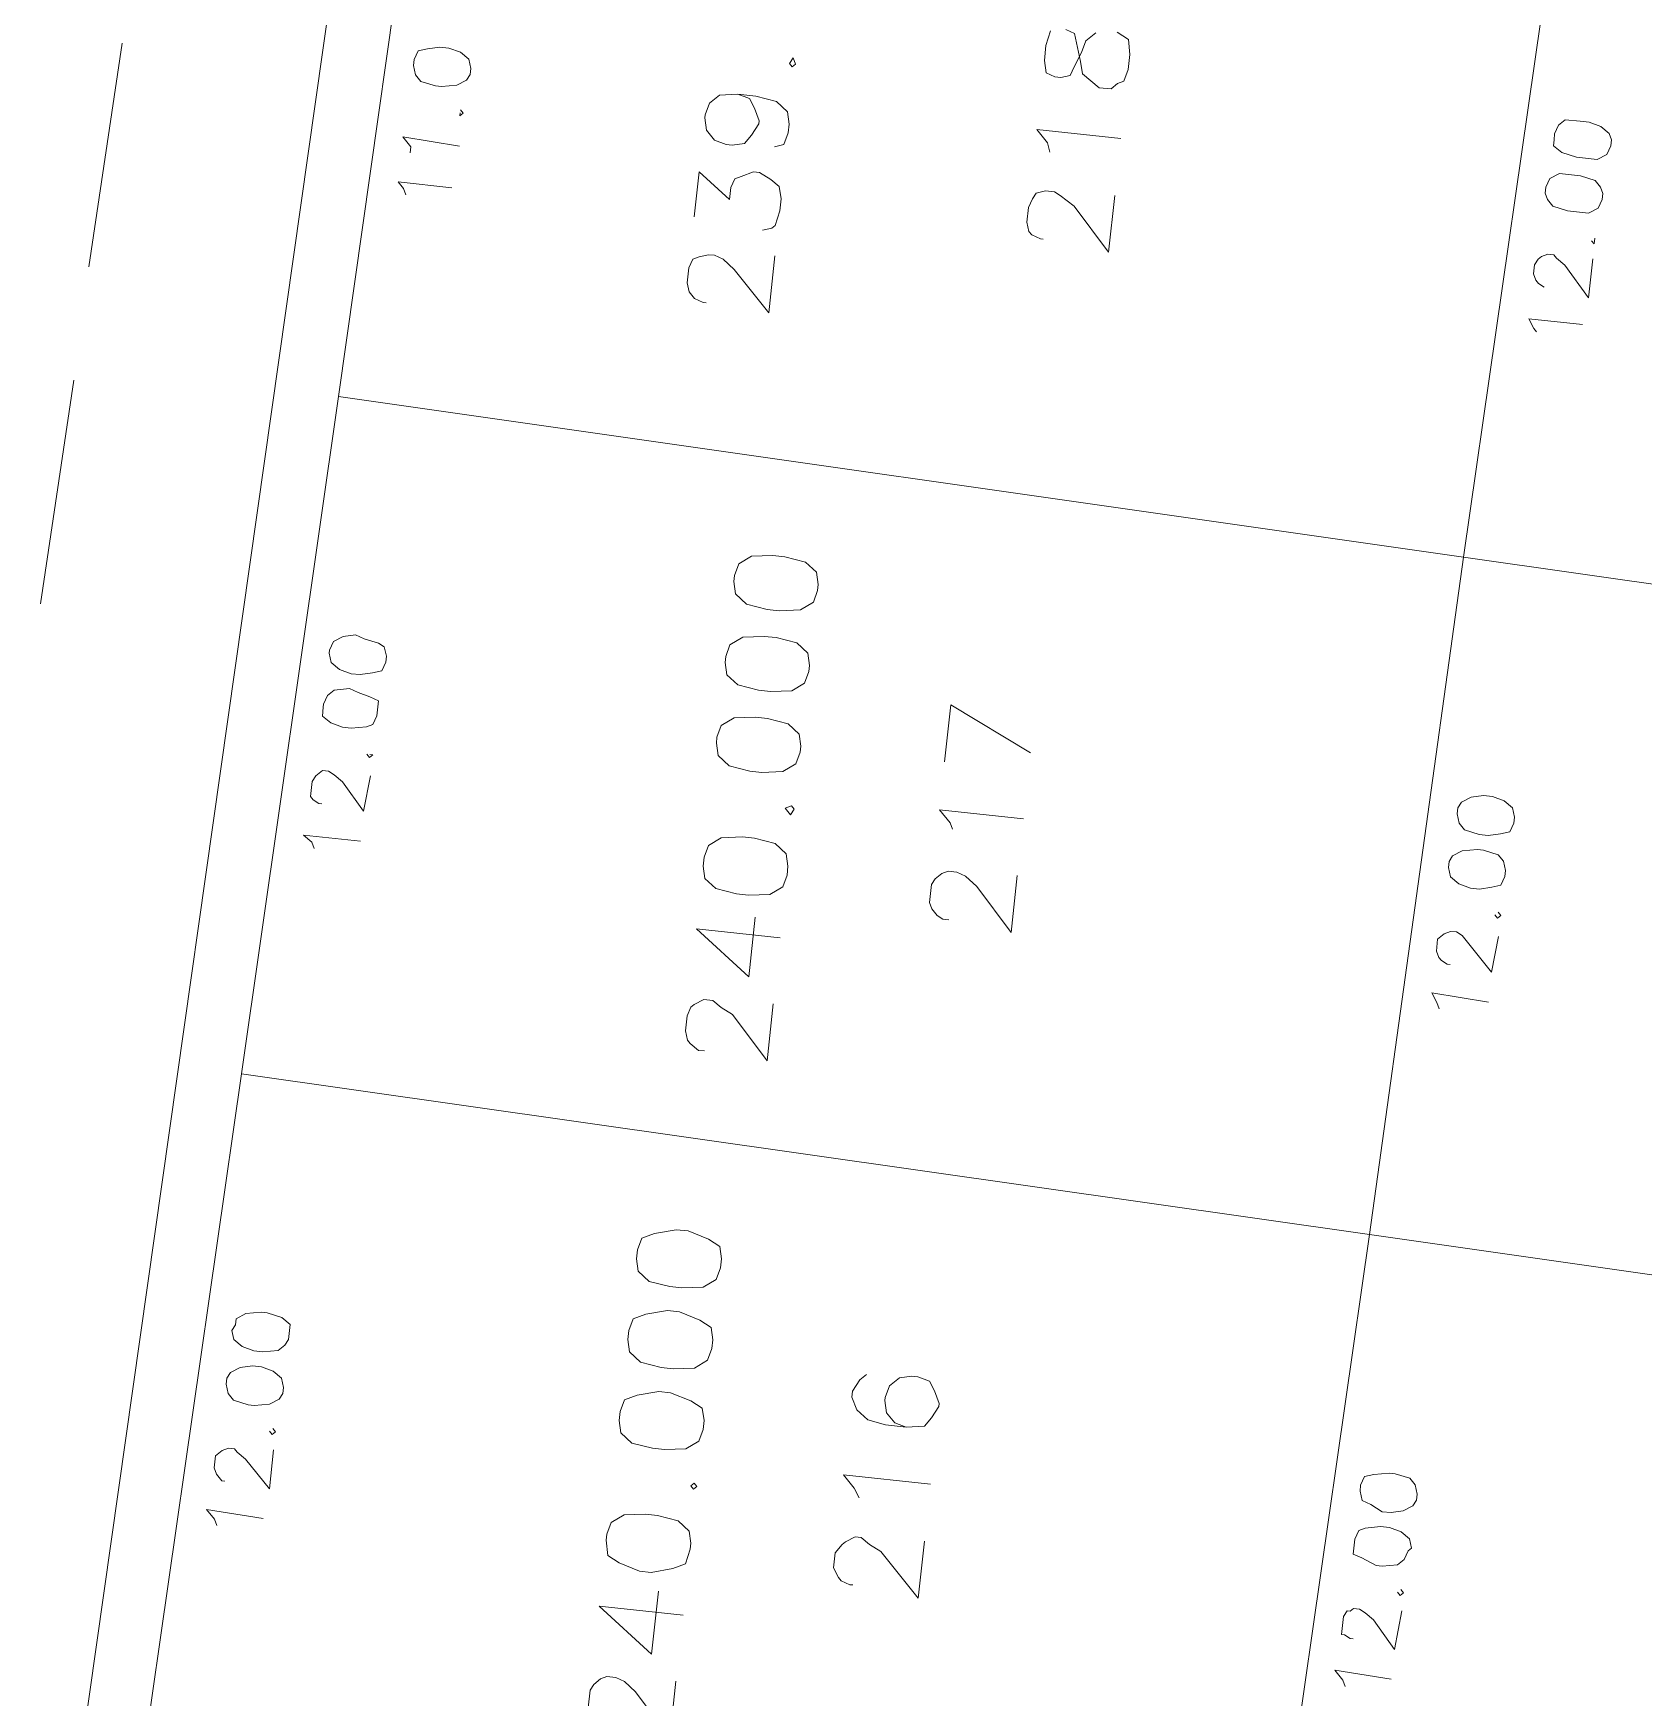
# Model space of a CAD drawing. Header units: metres. Extents: x -977055 to 805873, y -1033982 to 242021.
# Drawn here: x 2573.11 to 2601.53, y 827.98 to 857.35 of the extents above; entities that cross this region are included whole.
import ezdxf

# ---------------------------------------------------------------- set-up
doc = ezdxf.new("R2010")
doc.units = ezdxf.units.M
for name, color, linetype in [('PDF_acera', 7, 'Continuous'), ('PDF_areas por lote', 7, 'Continuous'), ('PDF_COTAS', 7, 'Continuous'), ('PDF_linea de centro', 7, 'Continuous'), ('PDF_LOTES', 7, 'Continuous'), ('PDF_No. lotes', 7, 'Continuous')]:
    doc.layers.add(name, color=color, linetype=linetype)

# ---------------------------------------------------------------- blocks, each defined once
blk = doc.blocks.new('CALLE')
at = {"layer": 'PDF_acera', "lineweight": 9}
blk.add_lwpolyline([(-140.55552, -136.74528), (-139.28544, -138.100032), (-140.34384, -169.216992), (-141.740928, -170.487072), (-209.478528, -168.200928), (-215.70192, -134.20512)], close=True, dxfattribs=at)
at = {"layer": 'PDF_areas por lote', "lineweight": 9}
for points in [[(-147.879648, -142.333632), (-147.879648, -142.291296), (-147.837312, -142.164288), (-147.75264, -142.079616), (-147.625632, -142.03728), (-147.413952, -142.03728), (-147.286944, -142.079616), (-147.244608, -142.164288), (-147.202272, -142.291296), (-147.202272, -142.375968), (-147.244608, -142.502976), (-147.371616, -142.67232), (-147.921984, -143.222688), (-147.1176, -143.222688)], [(-146.69424, -142.03728), (-146.0592, -142.03728), (-146.397888, -142.502976), (-146.228544, -142.502976), (-146.101536, -142.545312), (-146.0592, -142.629984), (-145.974528, -142.799328), (-145.974528, -142.884), (-146.0592, -143.053344), (-146.143872, -143.180352), (-146.313216, -143.222688), (-146.48256, -143.222688), (-146.69424, -143.180352), (-146.736576, -143.138016), (-146.778912, -143.011008)], [(-144.916128, -142.46064), (-144.958464, -142.629984), (-145.085472, -142.714656), (-145.254816, -142.799328), (-145.297152, -142.799328), (-145.466496, -142.714656), (-145.593504, -142.629984), (-145.63584, -142.46064), (-145.63584, -142.375968), (-145.593504, -142.206624), (-145.466496, -142.079616), (-145.297152, -142.03728), (-145.254816, -142.03728), (-145.085472, -142.079616), (-144.958464, -142.206624), (-144.916128, -142.46064), (-144.916128, -142.714656), (-144.958464, -143.011008), (-145.085472, -143.180352), (-145.254816, -143.222688), (-145.381824, -143.222688), (-145.551168, -143.180352), (-145.593504, -143.053344)], [(-167.904576, -143.09568), (-167.904576, -143.011008), (-167.86224, -142.926336), (-167.819904, -142.841664), (-167.692896, -142.799328), (-167.43888, -142.799328), (-167.354208, -142.841664), (-167.269536, -142.926336), (-167.2272, -143.011008), (-167.2272, -143.138016), (-167.269536, -143.265024), (-167.396544, -143.434368), (-167.989248, -143.984736), (-167.184864, -143.984736)], [(-166.253472, -143.984736), (-166.253472, -142.799328), (-166.846176, -143.603712), (-165.95712, -143.603712)], [(-158.33664, -143.434368), (-158.33664, -143.349696), (-158.251968, -143.222688), (-158.209632, -143.180352), (-158.082624, -143.138016), (-157.870944, -143.138016), (-157.743936, -143.180352), (-157.7016, -143.222688), (-157.616928, -143.349696), (-157.616928, -143.476704), (-157.7016, -143.603712), (-157.786272, -143.773056), (-158.378976, -144.323424), (-157.574592, -144.323424)], [(-156.6432, -144.323424), (-156.6432, -143.138016), (-157.235904, -143.9424), (-156.389184, -143.9424)]]:
    blk.add_lwpolyline(points, dxfattribs=at)
for points in [[(-165.32208, -142.799328), (-165.53376, -142.841664), (-165.618432, -143.011008), (-165.703104, -143.30736), (-165.703104, -143.476704), (-165.618432, -143.773056), (-165.53376, -143.9424), (-165.32208, -143.984736), (-165.237408, -143.984736), (-165.068064, -143.9424), (-164.941056, -143.773056), (-164.89872, -143.476704), (-164.89872, -143.30736), (-164.941056, -143.011008), (-165.068064, -142.841664), (-165.237408, -142.799328)], [(-163.62864, -142.799328), (-163.797984, -142.841664), (-163.924992, -143.011008), (-163.967328, -143.30736), (-163.967328, -143.476704), (-163.924992, -143.773056), (-163.797984, -143.9424), (-163.62864, -143.984736), (-163.501632, -143.984736), (-163.332288, -143.9424), (-163.247616, -143.773056), (-163.162944, -143.476704), (-163.162944, -143.30736), (-163.247616, -143.011008), (-163.332288, -142.841664), (-163.501632, -142.799328)], [(-162.485568, -142.799328), (-162.654912, -142.841664), (-162.78192, -143.011008), (-162.824256, -143.30736), (-162.824256, -143.476704), (-162.78192, -143.773056), (-162.654912, -143.9424), (-162.485568, -143.984736), (-162.35856, -143.984736), (-162.189216, -143.9424), (-162.104544, -143.773056), (-162.019872, -143.476704), (-162.019872, -143.30736), (-162.104544, -143.011008), (-162.189216, -142.841664), (-162.35856, -142.799328)], [(-161.342496, -142.799328), (-161.51184, -142.841664), (-161.638848, -143.011008), (-161.681184, -143.30736), (-161.681184, -143.476704), (-161.638848, -143.773056), (-161.51184, -143.9424), (-161.342496, -143.984736), (-161.215488, -143.984736), (-161.046144, -143.9424), (-160.961472, -143.773056), (-160.8768, -143.476704), (-160.8768, -143.30736), (-160.961472, -143.011008), (-161.046144, -142.841664), (-161.215488, -142.799328)], [(-155.754144, -143.138016), (-155.923488, -143.180352), (-156.050496, -143.349696), (-156.092832, -143.646048), (-156.092832, -143.815392), (-156.050496, -144.111744), (-155.923488, -144.281088), (-155.754144, -144.323424), (-155.627136, -144.323424), (-155.457792, -144.281088), (-155.330784, -144.111744), (-155.288448, -143.815392), (-155.288448, -143.646048), (-155.330784, -143.349696), (-155.457792, -143.180352), (-155.627136, -143.138016)], [(-154.018368, -143.138016), (-154.187712, -143.180352), (-154.31472, -143.349696), (-154.357056, -143.646048), (-154.357056, -143.815392), (-154.31472, -144.111744), (-154.187712, -144.281088), (-154.018368, -144.323424), (-153.933696, -144.323424), (-153.764352, -144.281088), (-153.637344, -144.111744), (-153.595008, -143.815392), (-153.595008, -143.646048), (-153.637344, -143.349696), (-153.764352, -143.180352), (-153.933696, -143.138016)], [(-152.875296, -143.138016), (-153.04464, -143.180352), (-153.171648, -143.349696), (-153.213984, -143.646048), (-153.213984, -143.815392), (-153.171648, -144.111744), (-153.04464, -144.281088), (-152.875296, -144.323424), (-152.790624, -144.323424), (-152.62128, -144.281088), (-152.494272, -144.111744), (-152.451936, -143.815392), (-152.451936, -143.646048), (-152.494272, -143.349696), (-152.62128, -143.180352), (-152.790624, -143.138016)], [(-151.732224, -143.138016), (-151.901568, -143.180352), (-152.028576, -143.349696), (-152.070912, -143.646048), (-152.070912, -143.815392), (-152.028576, -144.111744), (-151.901568, -144.281088), (-151.732224, -144.323424), (-151.647552, -144.323424), (-151.478208, -144.281088), (-151.3512, -144.111744), (-151.308864, -143.815392), (-151.308864, -143.646048), (-151.3512, -143.349696), (-151.478208, -143.180352), (-151.647552, -143.138016)], [(-144.408096, -143.138016), (-144.450432, -143.180352), (-144.408096, -143.222688), (-144.323424, -143.180352)], [(-164.433024, -143.900064), (-164.47536, -143.9424), (-164.433024, -143.984736), (-164.390688, -143.9424)], [(-154.822752, -144.196416), (-154.907424, -144.281088), (-154.822752, -144.323424), (-154.780416, -144.281088)]]:
    blk.add_lwpolyline(points, close=True, dxfattribs=at)
at = {"layer": 'PDF_COTAS', "lineweight": 9}
for points in [[(-165.703104, -137.337984), (-165.618432, -137.295648), (-165.491424, -137.16864), (-165.53376, -137.973024)], [(-165.068064, -137.38032), (-165.068064, -137.337984), (-165.025728, -137.295648), (-164.983392, -137.253312), (-164.89872, -137.210976), (-164.729376, -137.210976), (-164.68704, -137.253312), (-164.644704, -137.295648), (-164.602368, -137.38032), (-164.602368, -137.464992), (-164.644704, -137.507328), (-164.729376, -137.634336), (-165.1104, -138.01536), (-164.560032, -138.01536)], [(-156.092832, -137.676672), (-156.00816, -137.634336), (-155.923488, -137.507328), (-155.923488, -138.311712)], [(-155.457792, -137.719008), (-155.457792, -137.676672), (-155.415456, -137.592), (-155.37312, -137.549664), (-155.288448, -137.549664), (-155.16144, -137.549664), (-155.076768, -137.592), (-155.034432, -137.634336), (-154.992096, -137.676672), (-154.992096, -137.761344), (-155.034432, -137.846016), (-155.119104, -137.973024), (-155.500128, -138.311712), (-154.992096, -138.354048)], [(-164.306016, -137.930688), (-164.348352, -137.973024), (-164.306016, -138.01536), (-164.26368, -137.973024)], [(-146.821248, -137.973024), (-146.736576, -137.930688), (-146.651904, -137.846016), (-146.651904, -138.608064)], [(-146.228544, -137.973024), (-146.143872, -137.973024), (-146.016864, -137.846016), (-146.0592, -138.6504)], [(-154.695744, -138.269376), (-154.73808, -138.311712), (-154.695744, -138.354048), (-154.695744, -138.311712)], [(-145.593504, -138.608064), (-145.63584, -138.608064), (-145.593504, -138.6504), (-145.551168, -138.608064)]]:
    blk.add_lwpolyline(points, dxfattribs=at)
for points in [[(-163.713312, -137.253312), (-163.84032, -137.295648), (-163.924992, -137.38032), (-163.967328, -137.592), (-163.967328, -137.676672), (-163.924992, -137.888352), (-163.84032, -138.01536), (-163.755648, -138.057696), (-163.670976, -138.057696), (-163.543968, -138.01536), (-163.459296, -137.888352), (-163.41696, -137.719008), (-163.41696, -137.592), (-163.459296, -137.422656), (-163.543968, -137.295648), (-163.62864, -137.253312)], [(-162.951264, -137.253312), (-163.078272, -137.295648), (-163.162944, -137.422656), (-163.20528, -137.592), (-163.20528, -137.719008), (-163.162944, -137.930688), (-163.078272, -138.01536), (-162.9936, -138.057696), (-162.908928, -138.057696), (-162.78192, -138.057696), (-162.697248, -137.930688), (-162.654912, -137.719008), (-162.654912, -137.634336), (-162.697248, -137.422656), (-162.78192, -137.295648), (-162.866592, -137.295648)], [(-154.10304, -137.592), (-154.230048, -137.592), (-154.31472, -137.719008), (-154.357056, -137.888352), (-154.357056, -138.01536), (-154.31472, -138.22704), (-154.272384, -138.311712), (-154.145376, -138.354048), (-154.060704, -138.354048), (-153.933696, -138.354048), (-153.89136, -138.22704), (-153.849024, -138.057696), (-153.806688, -137.930688), (-153.849024, -137.719008), (-153.933696, -137.634336), (-154.060704, -137.592)], [(-153.340992, -137.592), (-153.468, -137.634336), (-153.552672, -137.761344), (-153.595008, -137.930688), (-153.595008, -138.057696), (-153.552672, -138.22704), (-153.510336, -138.354048), (-153.383328, -138.396384), (-153.298656, -138.396384), (-153.171648, -138.354048), (-153.129312, -138.269376), (-153.086976, -138.057696), (-153.04464, -137.930688), (-153.086976, -137.761344), (-153.171648, -137.634336), (-153.298656, -137.592)], [(-145.0008, -137.888352), (-145.127808, -137.930688), (-145.21248, -138.01536), (-145.254816, -138.22704), (-145.254816, -138.311712), (-145.21248, -138.523392), (-145.127808, -138.6504), (-145.043136, -138.692736), (-144.958464, -138.692736), (-144.831456, -138.6504), (-144.746784, -138.523392), (-144.704448, -138.354048), (-144.704448, -138.22704), (-144.746784, -138.057696), (-144.78912, -137.930688), (-144.916128, -137.888352)], [(-166.084128, -153.976032), (-166.041792, -153.171648), (-166.1688, -153.298656), (-166.253472, -153.340992), (-166.1688, -153.298656), (-166.041792, -153.171648)], [(-165.1104, -154.018368), (-165.660768, -153.976032), (-165.279744, -153.637344), (-165.195072, -153.510336), (-165.152736, -153.425664), (-165.152736, -153.340992), (-165.195072, -153.298656), (-165.195072, -153.25632), (-165.279744, -153.213984), (-165.449088, -153.213984), (-165.53376, -153.213984), (-165.53376, -153.25632), (-165.576096, -153.340992), (-165.576096, -153.383328), (-165.576096, -153.340992), (-165.53376, -153.25632), (-165.53376, -153.213984), (-165.449088, -153.213984), (-165.279744, -153.213984), (-165.195072, -153.25632), (-165.195072, -153.298656), (-165.152736, -153.340992), (-165.152736, -153.425664), (-165.195072, -153.510336), (-165.279744, -153.637344), (-165.660768, -153.976032)], [(-164.26368, -153.25632), (-164.390688, -153.25632), (-164.433024, -153.383328), (-164.517696, -153.595008), (-164.517696, -153.67968), (-164.47536, -153.89136), (-164.390688, -153.976032), (-164.26368, -154.018368), (-164.221344, -154.060704), (-164.094336, -154.018368), (-164.009664, -153.89136), (-163.967328, -153.722016), (-163.967328, -153.595008), (-164.009664, -153.383328), (-164.052, -153.298656), (-164.179008, -153.25632)], [(-164.26368, -153.25632), (-164.390688, -153.25632), (-164.433024, -153.383328), (-164.517696, -153.595008), (-164.517696, -153.67968), (-164.47536, -153.89136), (-164.390688, -153.976032), (-164.26368, -154.018368), (-164.221344, -154.060704), (-164.094336, -154.018368), (-164.009664, -153.89136), (-163.967328, -153.722016), (-163.967328, -153.595008), (-164.009664, -153.383328), (-164.052, -153.298656), (-164.179008, -153.25632)], [(-163.501632, -153.25632), (-163.62864, -153.298656), (-163.670976, -153.425664), (-163.755648, -153.595008), (-163.755648, -153.722016), (-163.713312, -153.89136), (-163.62864, -154.018368), (-163.543968, -154.060704), (-163.459296, -154.060704), (-163.332288, -154.018368), (-163.247616, -153.933696), (-163.20528, -153.722016), (-163.20528, -153.637344), (-163.247616, -153.425664), (-163.289952, -153.298656), (-163.41696, -153.25632)], [(-163.501632, -153.25632), (-163.62864, -153.298656), (-163.670976, -153.425664), (-163.755648, -153.595008), (-163.755648, -153.722016), (-163.713312, -153.89136), (-163.62864, -154.018368), (-163.543968, -154.060704), (-163.459296, -154.060704), (-163.332288, -154.018368), (-163.247616, -153.933696), (-163.20528, -153.722016), (-163.20528, -153.637344), (-163.247616, -153.425664), (-163.289952, -153.298656), (-163.41696, -153.25632)], [(-156.473856, -154.31472), (-156.43152, -153.510336), (-156.558528, -153.595008), (-156.6432, -153.637344), (-156.558528, -153.595008), (-156.43152, -153.510336)], [(-155.542464, -154.357056), (-156.050496, -154.31472), (-155.669472, -153.933696), (-155.5848, -153.849024), (-155.542464, -153.764352), (-155.542464, -153.67968), (-155.5848, -153.595008), (-155.627136, -153.552672), (-155.669472, -153.510336), (-155.838816, -153.510336), (-155.923488, -153.552672), (-155.965824, -153.595008), (-156.00816, -153.67968), (-156.00816, -153.722016), (-156.00816, -153.67968), (-155.965824, -153.595008), (-155.923488, -153.552672), (-155.838816, -153.510336), (-155.669472, -153.510336), (-155.627136, -153.552672), (-155.5848, -153.595008), (-155.542464, -153.67968), (-155.542464, -153.764352), (-155.5848, -153.849024), (-155.669472, -153.933696), (-156.050496, -154.31472)], [(-154.653408, -153.552672), (-154.780416, -153.595008), (-154.865088, -153.722016), (-154.907424, -153.89136), (-154.907424, -154.018368), (-154.865088, -154.187712), (-154.822752, -154.31472), (-154.695744, -154.357056), (-154.611072, -154.357056), (-154.484064, -154.31472), (-154.399392, -154.230048), (-154.357056, -154.018368), (-154.357056, -153.933696), (-154.399392, -153.722016), (-154.484064, -153.595008), (-154.568736, -153.552672)], [(-154.653408, -153.552672), (-154.780416, -153.595008), (-154.865088, -153.722016), (-154.907424, -153.89136), (-154.907424, -154.018368), (-154.865088, -154.187712), (-154.822752, -154.31472), (-154.695744, -154.357056), (-154.611072, -154.357056), (-154.484064, -154.31472), (-154.399392, -154.230048), (-154.357056, -154.018368), (-154.357056, -153.933696), (-154.399392, -153.722016), (-154.484064, -153.595008), (-154.568736, -153.552672)], [(-153.89136, -153.595008), (-154.018368, -153.637344), (-154.10304, -153.722016), (-154.145376, -153.933696), (-154.145376, -154.060704), (-154.10304, -154.230048), (-154.060704, -154.357056), (-153.933696, -154.399392), (-153.849024, -154.399392), (-153.722016, -154.357056), (-153.637344, -154.230048), (-153.595008, -154.060704), (-153.595008, -153.933696), (-153.637344, -153.764352), (-153.722016, -153.637344), (-153.806688, -153.595008)], [(-153.89136, -153.595008), (-154.018368, -153.637344), (-154.10304, -153.722016), (-154.145376, -153.933696), (-154.145376, -154.060704), (-154.10304, -154.230048), (-154.060704, -154.357056), (-153.933696, -154.399392), (-153.849024, -154.399392), (-153.722016, -154.357056), (-153.637344, -154.230048), (-153.595008, -154.060704), (-153.595008, -153.933696), (-153.637344, -153.764352), (-153.722016, -153.637344), (-153.806688, -153.595008)], [(-164.814048, -153.976032), (-164.856384, -154.018368), (-164.89872, -153.976032), (-164.856384, -153.933696), (-164.89872, -153.976032), (-164.856384, -154.018368)], [(-146.863584, -154.611072), (-146.863584, -153.849024), (-146.990592, -153.933696), (-147.032928, -153.976032), (-146.990592, -153.933696), (-146.863584, -153.849024)], [(-145.932192, -154.653408), (-146.48256, -154.653408), (-146.0592, -154.272384), (-145.974528, -154.145376), (-145.932192, -154.10304), (-145.932192, -154.018368), (-145.974528, -153.933696), (-146.016864, -153.89136), (-146.101536, -153.849024), (-146.228544, -153.849024), (-146.313216, -153.89136), (-146.355552, -153.933696), (-146.397888, -154.018368), (-146.355552, -153.933696), (-146.313216, -153.89136), (-146.228544, -153.849024), (-146.101536, -153.849024), (-146.016864, -153.89136), (-145.974528, -153.933696), (-145.932192, -154.018368), (-145.932192, -154.10304), (-145.974528, -154.145376), (-146.0592, -154.272384), (-146.48256, -154.653408)], [(-145.085472, -153.89136), (-145.170144, -153.933696), (-145.254816, -154.018368), (-145.297152, -154.230048), (-145.297152, -154.357056), (-145.297152, -154.5264), (-145.21248, -154.653408), (-145.085472, -154.695744), (-145.0008, -154.695744), (-144.916128, -154.653408), (-144.831456, -154.568736), (-144.78912, -154.357056), (-144.78912, -154.230048), (-144.78912, -154.060704), (-144.873792, -153.933696), (-145.0008, -153.89136)], [(-145.085472, -153.89136), (-145.170144, -153.933696), (-145.254816, -154.018368), (-145.297152, -154.230048), (-145.297152, -154.357056), (-145.297152, -154.5264), (-145.21248, -154.653408), (-145.085472, -154.695744), (-145.0008, -154.695744), (-144.916128, -154.653408), (-144.831456, -154.568736), (-144.78912, -154.357056), (-144.78912, -154.230048), (-144.78912, -154.060704), (-144.873792, -153.933696), (-145.0008, -153.89136)], [(-144.323424, -153.933696), (-144.408096, -153.933696), (-144.492768, -154.060704), (-144.535104, -154.272384), (-144.535104, -154.357056), (-144.535104, -154.568736), (-144.450432, -154.695744), (-144.323424, -154.73808), (-144.238752, -154.73808), (-144.15408, -154.695744), (-144.069408, -154.568736), (-144.027072, -154.399392), (-144.027072, -154.272384), (-144.027072, -154.060704), (-144.111744, -153.976032), (-144.238752, -153.933696)], [(-144.323424, -153.933696), (-144.408096, -153.933696), (-144.492768, -154.060704), (-144.535104, -154.272384), (-144.535104, -154.357056), (-144.535104, -154.568736), (-144.450432, -154.695744), (-144.323424, -154.73808), (-144.238752, -154.73808), (-144.15408, -154.695744), (-144.069408, -154.568736), (-144.027072, -154.399392), (-144.027072, -154.272384), (-144.027072, -154.060704), (-144.111744, -153.976032), (-144.238752, -153.933696)], [(-155.203776, -154.31472), (-155.246112, -154.357056), (-155.288448, -154.31472), (-155.246112, -154.272384), (-155.288448, -154.31472), (-155.246112, -154.357056)], [(-145.63584, -154.653408), (-145.678176, -154.653408), (-145.720512, -154.653408), (-145.678176, -154.611072), (-145.720512, -154.653408), (-145.678176, -154.653408)]]:
    blk.add_lwpolyline(points, close=True, dxfattribs=at)
at = {"layer": 'PDF_linea de centro', "lineweight": 9}
for points in [[(-153.086976, -133.485408), (-149.911776, -133.612416)], [(-148.303008, -133.654752), (-145.127808, -133.78176)]]:
    blk.add_lwpolyline(points, dxfattribs=at)
at = {"layer": 'PDF_LOTES', "lineweight": 20}
for points in [[(-169.513344, -152.663616), (-159.903072, -153.002304), (-159.352704, -136.999296), (-168.962976, -136.660608)], [(-159.903072, -153.002304), (-150.2928, -153.298656), (-149.742432, -137.337984), (-159.352704, -136.999296)], [(-150.2928, -153.298656), (-140.724864, -153.637344), (-140.174496, -138.43872), (-140.97888, -137.634336), (-149.742432, -137.337984)], [(-170.063712, -168.666624), (-160.45344, -168.962976), (-159.903072, -153.002304), (-169.513344, -152.663616)], [(-160.45344, -168.962976), (-150.843168, -169.301664), (-150.2928, -153.298656), (-159.903072, -153.002304)], [(-150.843168, -169.301664), (-142.03728, -169.598016), (-141.232896, -168.835968), (-140.724864, -153.637344), (-150.2928, -153.298656)]]:
    blk.add_lwpolyline(points, close=True, dxfattribs=at)
at = {"layer": 'PDF_No. lotes', "lineweight": 20}
for points in [[(-165.576096, -146.313216), (-165.576096, -146.27088), (-165.53376, -146.143872), (-165.491424, -146.101536), (-165.364416, -146.016864), (-165.152736, -146.016864), (-165.025728, -146.101536), (-164.983392, -146.143872), (-164.89872, -146.27088), (-164.89872, -146.355552), (-164.983392, -146.48256), (-165.068064, -146.651904), (-165.660768, -147.244608), (-164.856384, -147.244608)], [(-164.348352, -146.27088), (-164.221344, -146.186208), (-164.052, -146.016864), (-164.052, -147.244608)], [(-162.612576, -146.186208), (-162.697248, -146.101536), (-162.866592, -146.016864), (-162.951264, -146.016864), (-163.120608, -146.101536), (-163.247616, -146.27088), (-163.289952, -146.524896), (-163.289952, -146.821248), (-163.247616, -147.075264), (-163.120608, -147.159936), (-162.951264, -147.244608), (-162.908928, -147.244608), (-162.739584, -147.159936), (-162.612576, -147.075264), (-162.57024, -146.90592), (-162.57024, -146.821248), (-162.612576, -146.651904), (-162.739584, -146.524896), (-162.908928, -146.48256), (-162.951264, -146.48256), (-163.120608, -146.524896), (-163.247616, -146.651904), (-163.289952, -146.821248)], [(-156.135168, -146.651904), (-156.135168, -146.567232), (-156.092832, -146.48256), (-156.00816, -146.397888), (-155.923488, -146.355552), (-155.669472, -146.355552), (-155.5848, -146.397888), (-155.500128, -146.48256), (-155.457792, -146.567232), (-155.457792, -146.69424), (-155.500128, -146.821248), (-155.627136, -146.990592), (-156.21984, -147.54096), (-155.415456, -147.54096)], [(-154.865088, -146.567232), (-154.780416, -146.524896), (-154.611072, -146.355552), (-154.611072, -147.54096)], [(-153.67968, -147.54096), (-153.129312, -146.355552), (-153.933696, -146.355552)], [(-146.48256, -146.948256), (-146.48256, -146.90592), (-146.440224, -146.778912), (-146.397888, -146.736576), (-146.27088, -146.69424), (-146.0592, -146.69424), (-145.932192, -146.736576), (-145.84752, -146.778912), (-145.805184, -146.90592), (-145.805184, -147.032928), (-145.84752, -147.1176), (-145.974528, -147.32928), (-146.567232, -147.879648), (-145.762848, -147.879648)], [(-145.254816, -146.90592), (-145.127808, -146.863584), (-144.958464, -146.69424), (-144.958464, -147.879648)], [(-143.476704, -147.667968), (-143.51904, -147.75264), (-143.561376, -147.837312), (-143.773056, -147.879648), (-143.984736, -147.879648), (-144.15408, -147.837312), (-144.196416, -147.75264), (-144.281088, -147.667968), (-144.281088, -147.498624), (-144.196416, -147.371616), (-144.111744, -147.244608), (-143.9424, -147.202272), (-143.688384, -147.1176), (-143.561376, -147.075264), (-143.51904, -146.948256)], [(-143.561376, -146.736576), (-143.773056, -146.69424), (-143.984736, -146.69424), (-144.15408, -146.736576), (-144.196416, -146.863584), (-144.196416, -146.948256), (-144.15408, -147.075264), (-144.027072, -147.1176), (-143.815392, -147.202272), (-143.646048, -147.244608), (-143.51904, -147.371616)]]:
    blk.add_lwpolyline(points, dxfattribs=at)

msp = doc.modelspace()

# ---------------------------------------------------------------- block references
at = {"xscale": 1.255773352820658, "yscale": 1.255773352820658, "zscale": 1.255773352820658, "rotation": 83.85573648860341}
msp.add_blockref('CALLE', (2427.15058, 1056.36283, 1015.371), dxfattribs=at)

doc.saveas('drawing.dxf')
